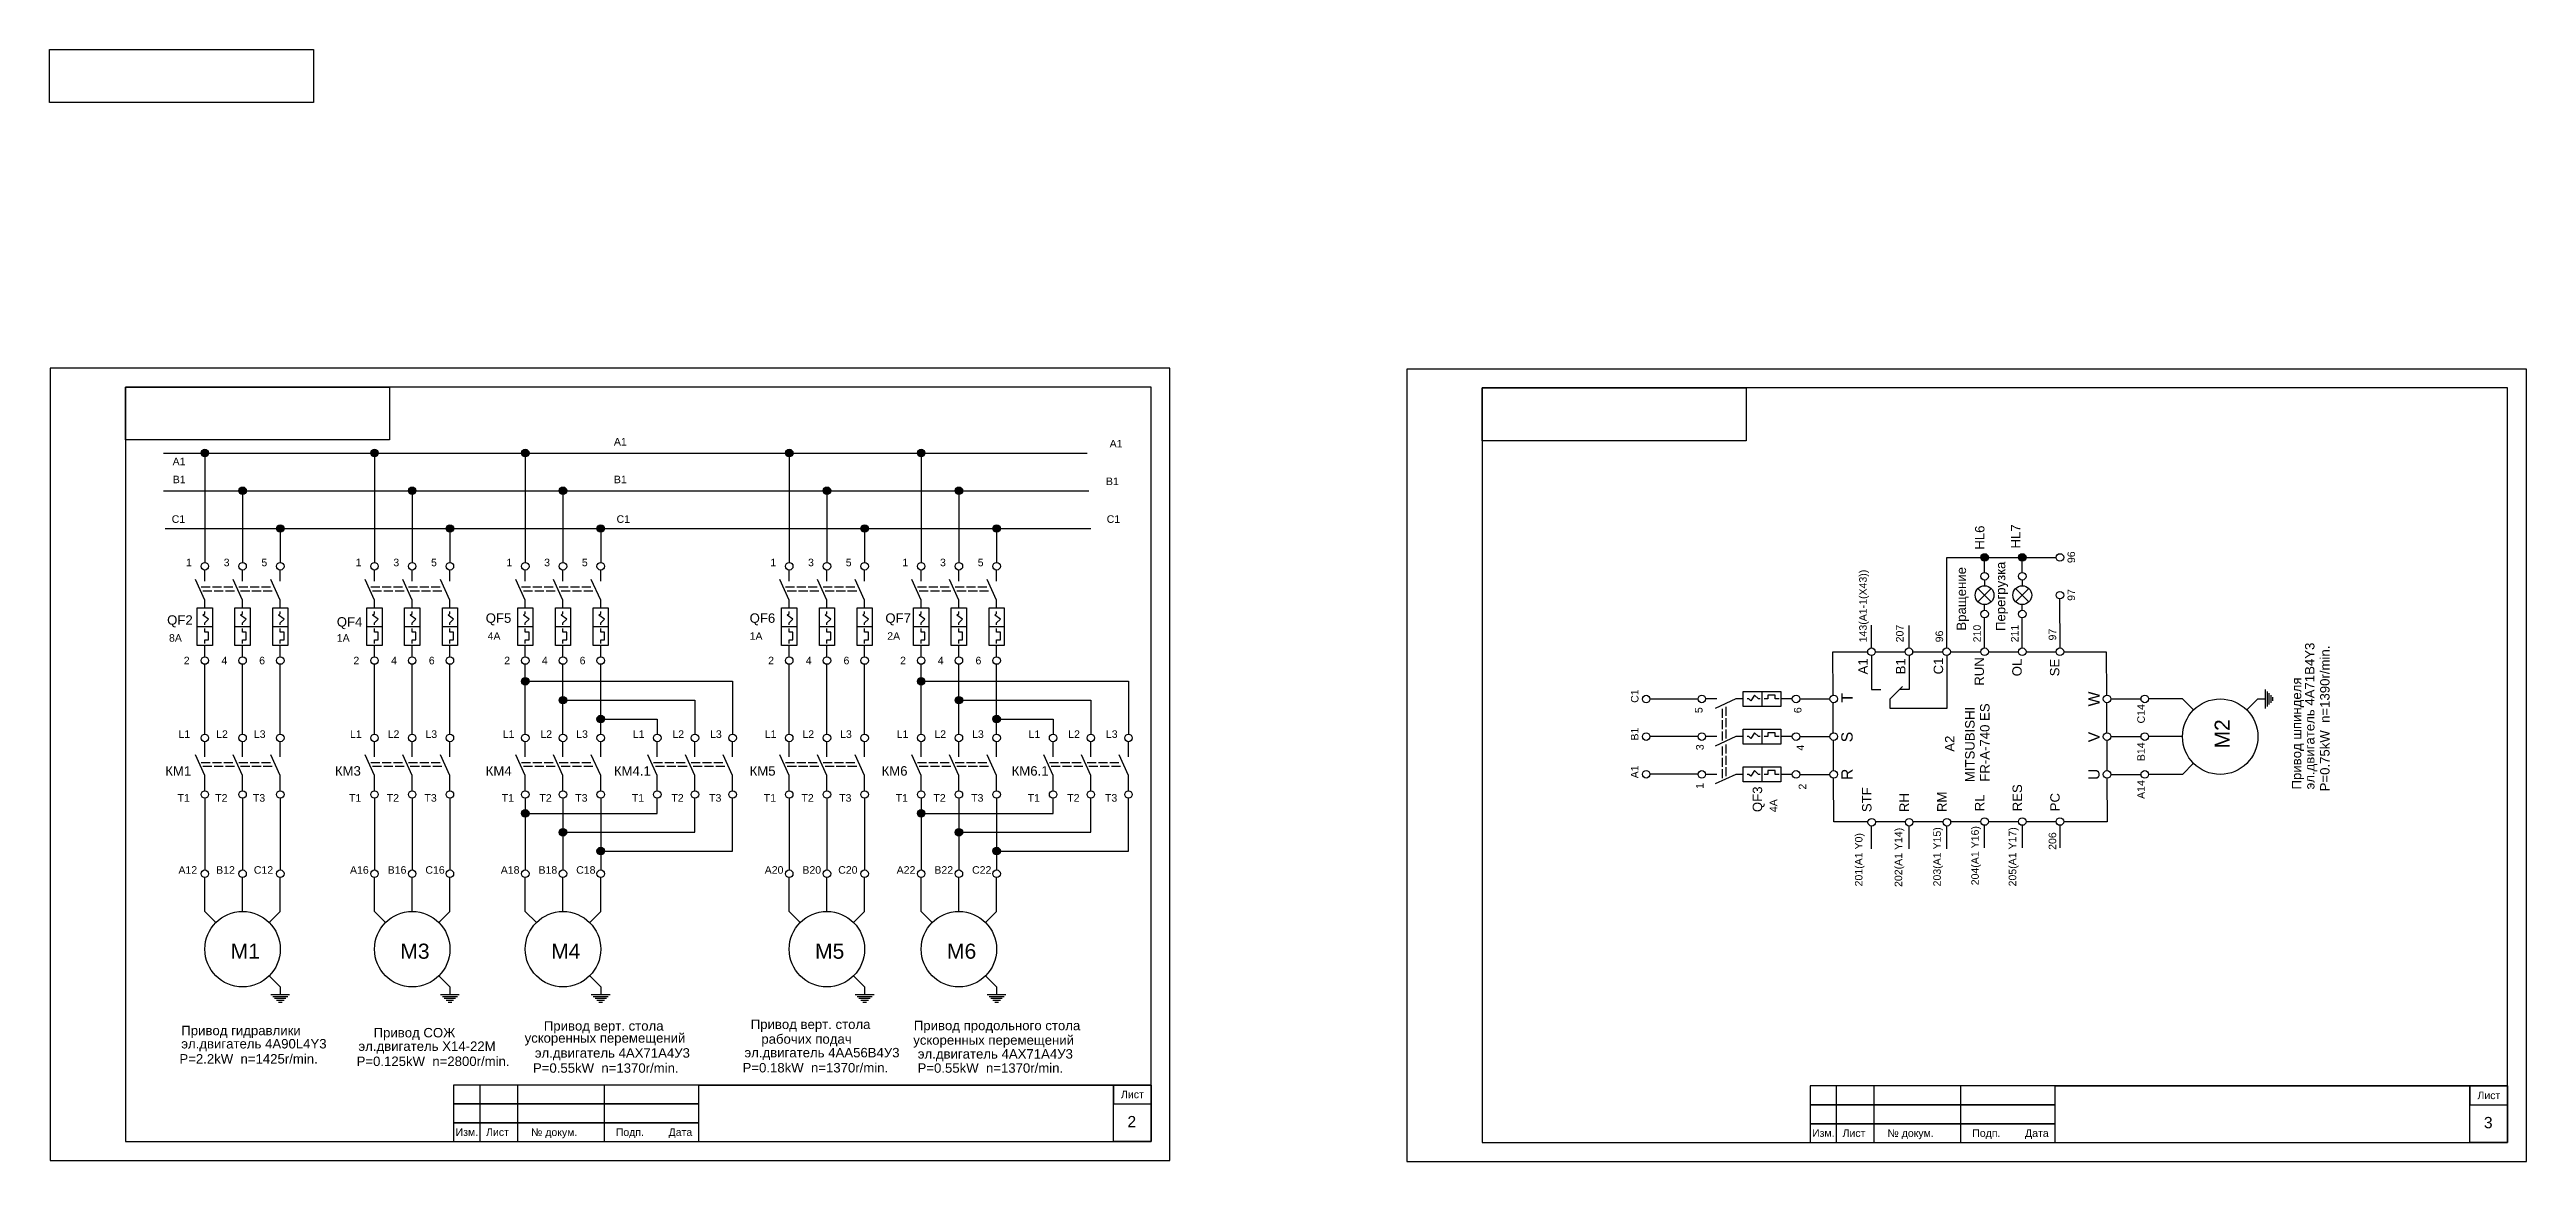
# Model space of a CAD drawing. Header units: millimetres. Extents: x 2144 to 8705, y -937 to 1906.
# Drawn here: x 5944 to 6601, y 719 to 1014 of the extents above; entities that cross this region are included whole.
import ezdxf

# ---------------------------------------------------------------- set-up
doc = ezdxf.new("R2010")
doc.units = ezdxf.units.MM
doc.linetypes.add('ACAD_ISO02W100', pattern=[15, 12, -3])
for name, color, linetype, lineweight in [('Маркировка', 7, 'Continuous', 25), ('Оформление', 7, 'Continuous', 30), ('Элементы', 7, 'Continuous', 30)]:
    doc.layers.add(name, color=color, linetype=linetype, lineweight=lineweight)
doc.styles.get("Standard").update_dxf_attribs({"font": 'arial.ttf'})

msp = doc.modelspace()

# ---------------------------------------------------------------- hatches: boundary and pattern name
at = {"layer": 'Элементы'}
h = msp.add_hatch(color=256, dxfattribs=at)
h.dxf.hatch_style = 1
h.paths.add_polyline_path([(5986.19, 907.06, 1), (5984.19, 907.06, 1)])
h = msp.add_hatch(color=256, dxfattribs=at)
h.dxf.hatch_style = 1
h.paths.add_polyline_path([(6031.19, 907.06, 1), (6029.19, 907.06, 1)])
h = msp.add_hatch(color=256, dxfattribs=at)
h.dxf.hatch_style = 1
h.paths.add_polyline_path([(6071.19, 907.06, 1), (6069.19, 907.06, 1)])
h = msp.add_hatch(color=256, dxfattribs=at)
h.dxf.hatch_style = 1
h.paths.add_polyline_path([(6141.19, 907.06, 1), (6139.19, 907.06, 1)])
h = msp.add_hatch(color=256, dxfattribs=at)
h.dxf.hatch_style = 1
h.paths.add_polyline_path([(6176.19, 907.06, 1), (6174.19, 907.06, 1)])
h = msp.add_hatch(color=256, dxfattribs=at)
h.dxf.hatch_style = 1
h.paths.add_polyline_path([(5996.19, 897.06, 1), (5994.19, 897.06, 1)])
h = msp.add_hatch(color=256, dxfattribs=at)
h.dxf.hatch_style = 1
h.paths.add_polyline_path([(6041.19, 897.06, 1), (6039.19, 897.06, 1)])
h = msp.add_hatch(color=256, dxfattribs=at)
h.dxf.hatch_style = 1
h.paths.add_polyline_path([(6081.19, 897.06, 1), (6079.19, 897.06, 1)])
h = msp.add_hatch(color=256, dxfattribs=at)
h.dxf.hatch_style = 1
h.paths.add_polyline_path([(6151.19, 897.06, 1), (6149.19, 897.06, 1)])
h = msp.add_hatch(color=256, dxfattribs=at)
h.dxf.hatch_style = 1
h.paths.add_polyline_path([(6186.19, 897.06, 1), (6184.19, 897.06, 1)])
h = msp.add_hatch(color=256, dxfattribs=at)
h.dxf.hatch_style = 1
h.paths.add_polyline_path([(6006.19, 887.06, 1), (6004.19, 887.06, 1)])
h = msp.add_hatch(color=256, dxfattribs=at)
h.dxf.hatch_style = 1
h.paths.add_polyline_path([(6051.19, 887.06, 1), (6049.19, 887.06, 1)])
h = msp.add_hatch(color=256, dxfattribs=at)
h.dxf.hatch_style = 1
h.paths.add_polyline_path([(6091.19, 887.06, 1), (6089.19, 887.06, 1)])
h = msp.add_hatch(color=256, dxfattribs=at)
h.dxf.hatch_style = 1
h.paths.add_polyline_path([(6161.19, 887.06, 1), (6159.19, 887.06, 1)])
h = msp.add_hatch(color=256, dxfattribs=at)
h.dxf.hatch_style = 1
h.paths.add_polyline_path([(6196.19, 887.06, 1), (6194.19, 887.06, 1)])
h = msp.add_hatch(color=256, dxfattribs=at)
h.dxf.hatch_style = 1
h.paths.add_polyline_path([(6457.25, 880.39, 1), (6457.25, 878.39, 1)])
h = msp.add_hatch(color=256, dxfattribs=at)
h.dxf.hatch_style = 1
h.paths.add_polyline_path([(6467.25, 880.39, 1), (6467.25, 878.39, 1)])
h = msp.add_hatch(color=256, dxfattribs=at)
h.dxf.hatch_style = 1
h.paths.add_polyline_path([(6071.19, 846.56, 1), (6069.19, 846.56, 1)])
h = msp.add_hatch(color=256, dxfattribs=at)
h.dxf.hatch_style = 1
h.paths.add_polyline_path([(6176.19, 846.56, 1), (6174.19, 846.56, 1)])
h = msp.add_hatch(color=256, dxfattribs=at)
h.dxf.hatch_style = 1
h.paths.add_polyline_path([(6081.19, 841.56, 1), (6079.19, 841.56, 1)])
h = msp.add_hatch(color=256, dxfattribs=at)
h.dxf.hatch_style = 1
h.paths.add_polyline_path([(6186.19, 841.56, 1), (6184.19, 841.56, 1)])
h = msp.add_hatch(color=256, dxfattribs=at)
h.dxf.hatch_style = 1
h.paths.add_polyline_path([(6091.19, 836.56, 1), (6089.19, 836.56, 1)])
h = msp.add_hatch(color=256, dxfattribs=at)
h.dxf.hatch_style = 1
h.paths.add_polyline_path([(6196.19, 836.56, 1), (6194.19, 836.56, 1)])
h = msp.add_hatch(color=256, dxfattribs=at)
h.dxf.hatch_style = 1
h.paths.add_polyline_path([(6071.19, 811.56, 1), (6069.19, 811.56, 1)])
h = msp.add_hatch(color=256, dxfattribs=at)
h.dxf.hatch_style = 1
h.paths.add_polyline_path([(6176.19, 811.56, 1), (6174.19, 811.56, 1)])
h = msp.add_hatch(color=256, dxfattribs=at)
h.dxf.hatch_style = 1
h.paths.add_polyline_path([(6081.19, 806.56, 1), (6079.19, 806.56, 1)])
h = msp.add_hatch(color=256, dxfattribs=at)
h.dxf.hatch_style = 1
h.paths.add_polyline_path([(6091.19, 801.56, 1), (6089.19, 801.56, 1)])
h = msp.add_hatch(color=256, dxfattribs=at)
h.dxf.hatch_style = 1
h.paths.add_polyline_path([(6186.19, 806.56, 1), (6184.19, 806.56, 1)])
h = msp.add_hatch(color=256, dxfattribs=at)
h.dxf.hatch_style = 1
h.paths.add_polyline_path([(6196.19, 801.56, 1), (6194.19, 801.56, 1)])

# ---------------------------------------------------------------- linework, layer by layer
at = {"layer": 'Оформление'}
for p, q in [((6236.19, 924.56), (5964.19, 924.56)), ((5964.19, 924.56), (5964.19, 724.56)), ((6236.19, 724.56), (6236.19, 924.56)), ((6595.98, 924.31), (6323.98, 924.31)), ((6323.98, 924.31), (6323.98, 724.31)), ((6595.98, 724.31), (6595.98, 924.31)), ((5964.19, 724.56), (6236.19, 724.56)), ((6051.19, 724.56), (6236.19, 724.56)), ((6051.19, 724.56), (6236.19, 724.56)), ((6051.19, 724.56), (6236.19, 724.56)), ((6323.98, 724.31), (6595.98, 724.31)), ((6410.98, 724.31), (6595.98, 724.31)), ((6410.98, 724.31), (6595.98, 724.31)), ((6410.98, 724.31), (6595.98, 724.31))]:
    msp.add_line(p, q, dxfattribs=at)
at = {"layer": 'Оформление', "lineweight": 35}
for p, q in [((6116.19, 739.56), (6236.19, 739.56)), ((6475.98, 739.31), (6595.98, 739.31))]:
    msp.add_line(p, q, dxfattribs=at)
at = {"layer": 'Оформление'}
for points in [[(6241.19, 929.56), (5944.19, 929.56), (5944.19, 719.56), (6241.19, 719.56)], [(6600.98, 929.31), (6303.98, 929.31), (6303.98, 719.31), (6600.98, 719.31)], [(6051.19, 724.56), (6068.19, 724.56), (6068.17, 739.56), (6051.17, 739.56)], [(6051.19, 734.56), (6116.19, 734.56), (6116.19, 739.56), (6051.19, 739.56)], [(6051.19, 724.56), (6058.19, 724.56), (6058.19, 739.56), (6051.19, 739.56)], [(6051.19, 724.56), (6091.19, 724.56), (6091.19, 739.56), (6051.19, 739.56)], [(6236.19, 724.56), (6226.19, 724.56), (6226.19, 739.56), (6236.19, 739.56)], [(6236.19, 739.56), (6226.19, 739.56), (6226.19, 734.56), (6236.19, 734.56)], [(6410.98, 724.31), (6427.98, 724.31), (6427.96, 739.31), (6410.96, 739.31)], [(6410.98, 734.31), (6475.98, 734.31), (6475.98, 739.31), (6410.98, 739.31)], [(6410.98, 724.31), (6417.98, 724.31), (6417.98, 739.31), (6410.98, 739.31)], [(6410.98, 724.31), (6450.98, 724.31), (6450.98, 739.31), (6410.98, 739.31)], [(6595.98, 724.31), (6585.98, 724.31), (6585.98, 739.31), (6595.98, 739.31)], [(6595.98, 739.31), (6585.98, 739.31), (6585.98, 734.31), (6595.98, 734.31)], [(6051.19, 729.56), (6116.19, 729.56), (6116.19, 734.56), (6051.19, 734.56)], [(6051.19, 724.56), (6116.19, 724.56), (6116.19, 729.56), (6051.19, 729.56)], [(6410.98, 729.31), (6475.98, 729.31), (6475.98, 734.31), (6410.98, 734.31)], [(6410.98, 724.31), (6475.98, 724.31), (6475.98, 729.31), (6410.98, 729.31)]]:
    msp.add_lwpolyline(points, close=True, dxfattribs=at)
at = {"layer": 'Элементы'}
for p, q in [((5974.19, 907.06), (6219.19, 907.06)), ((5985.19, 907.06), (5985.19, 878.06)), ((6030.19, 907.06), (6030.19, 878.06)), ((6070.19, 907.06), (6070.19, 878.06)), ((6140.19, 907.06), (6140.19, 878.06)), ((6175.19, 907.06), (6175.19, 878.06)), ((5974.19, 897.06), (6219.69, 897.06)), ((5995.19, 897.06), (5995.19, 878.06)), ((6040.19, 897.06), (6040.19, 878.06)), ((6080.19, 897.06), (6080.19, 878.06)), ((6150.19, 897.06), (6150.19, 878.06)), ((6185.19, 897.06), (6185.19, 878.06)), ((5974.69, 887.06), (6220.19, 887.06)), ((6005.19, 887.06), (6005.19, 878.06)), ((6050.19, 887.06), (6050.19, 878.06)), ((6090.19, 887.06), (6090.19, 878.06)), ((6160.19, 887.06), (6160.19, 878.06)), ((6195.19, 887.06), (6195.19, 878.06)), ((5985.19, 873.06), (5985.19, 876.06)), ((5995.19, 873.06), (5995.19, 876.06)), ((6005.19, 873.06), (6005.19, 876.06)), ((6030.19, 873.06), (6030.19, 876.06)), ((6040.19, 873.06), (6040.19, 876.06)), ((6050.19, 873.06), (6050.19, 876.06)), ((6070.19, 873.06), (6070.19, 876.06)), ((6080.19, 873.06), (6080.19, 876.06)), ((6090.19, 873.06), (6090.19, 876.06)), ((6140.19, 873.06), (6140.19, 876.06)), ((6150.19, 873.06), (6150.19, 876.06)), ((6160.19, 873.06), (6160.19, 876.06)), ((6175.19, 873.06), (6175.19, 876.06)), ((6185.19, 873.06), (6185.19, 876.06)), ((6195.19, 873.06), (6195.19, 876.06)), ((6447.25, 861.39), (6447.25, 879.39)), ((6447.25, 879.39), (6457.25, 879.39)), ((6457.25, 875.39), (6457.25, 879.39)), ((6457.25, 879.39), (6476.25, 879.39)), ((6467.25, 875.39), (6467.25, 879.39)), ((5985.19, 868.06), (5982.69, 873.56)), ((5985.19, 866.06), (5985.19, 868.06)), ((5995.19, 868.06), (5992.69, 873.56)), ((5995.19, 866.06), (5995.19, 868.06)), ((6005.19, 868.06), (6002.69, 873.56)), ((6005.19, 866.06), (6005.19, 868.06)), ((6030.19, 868.06), (6027.69, 873.56)), ((6030.19, 866.06), (6030.19, 868.06)), ((6040.19, 868.06), (6037.69, 873.56)), ((6040.19, 866.06), (6040.19, 868.06)), ((6050.19, 868.06), (6047.69, 873.56)), ((6050.19, 866.06), (6050.19, 868.06)), ((6070.19, 868.06), (6067.69, 873.56)), ((6070.19, 866.06), (6070.19, 868.06)), ((6080.19, 868.06), (6077.69, 873.56)), ((6080.19, 866.06), (6080.19, 868.06)), ((6090.19, 868.06), (6087.69, 873.56)), ((6090.19, 866.06), (6090.19, 868.06)), ((6140.19, 868.06), (6137.69, 873.56)), ((6140.19, 866.06), (6140.19, 868.06)), ((6150.19, 868.06), (6147.69, 873.56)), ((6150.19, 866.06), (6150.19, 868.06)), ((6160.19, 868.06), (6157.69, 873.56)), ((6160.19, 866.06), (6160.19, 868.06)), ((6175.19, 868.06), (6172.69, 873.56)), ((6175.19, 866.06), (6175.19, 868.06)), ((6185.19, 868.06), (6182.69, 873.56)), ((6185.19, 866.06), (6185.19, 868.06)), ((6195.19, 868.06), (6192.69, 873.56)), ((6195.19, 866.06), (6195.19, 868.06)), ((6459.02, 867.63), (6455.48, 871.16)), ((6455.48, 867.63), (6459.02, 871.16)), ((6457.25, 873.39), (6457.25, 871.89)), ((6469.02, 867.63), (6465.48, 871.16)), ((6465.48, 867.63), (6469.02, 871.16)), ((6467.25, 873.39), (6467.25, 871.89)), ((6477.27, 855.39), (6477.25, 868.39)), ((5983.19, 861.06), (5987.19, 861.06)), ((5984.69, 864.06), (5985.19, 864.56)), ((5986.19, 863.06), (5984.69, 864.06)), ((5985.19, 864.56), (5985.19, 865.06)), ((5985.19, 862.06), (5986.19, 863.06)), ((5985.19, 861.56), (5985.19, 862.06)), ((5993.19, 861.06), (5997.19, 861.06)), ((5994.69, 864.06), (5995.19, 864.56)), ((5996.19, 863.06), (5994.69, 864.06)), ((5995.19, 864.56), (5995.19, 865.06)), ((5995.19, 862.06), (5996.19, 863.06)), ((5995.19, 861.56), (5995.19, 862.06)), ((6003.19, 861.06), (6007.19, 861.06)), ((6004.69, 864.06), (6005.19, 864.56)), ((6006.19, 863.06), (6004.69, 864.06)), ((6005.19, 864.56), (6005.19, 865.06)), ((6005.19, 862.06), (6006.19, 863.06)), ((6005.19, 861.56), (6005.19, 862.06)), ((6028.19, 861.06), (6032.19, 861.06)), ((6029.69, 864.06), (6030.19, 864.56)), ((6031.19, 863.06), (6029.69, 864.06)), ((6030.19, 864.56), (6030.19, 865.06)), ((6030.19, 862.06), (6031.19, 863.06)), ((6030.19, 861.56), (6030.19, 862.06)), ((6038.19, 861.06), (6042.19, 861.06)), ((6039.69, 864.06), (6040.19, 864.56)), ((6041.19, 863.06), (6039.69, 864.06)), ((6040.19, 864.56), (6040.19, 865.06)), ((6040.19, 862.06), (6041.19, 863.06)), ((6040.19, 861.56), (6040.19, 862.06)), ((6048.19, 861.06), (6052.19, 861.06)), ((6049.69, 864.06), (6050.19, 864.56)), ((6051.19, 863.06), (6049.69, 864.06)), ((6050.19, 864.56), (6050.19, 865.06)), ((6050.19, 862.06), (6051.19, 863.06)), ((6050.19, 861.56), (6050.19, 862.06)), ((6068.19, 861.06), (6072.19, 861.06)), ((6069.69, 864.06), (6070.19, 864.56)), ((6071.19, 863.06), (6069.69, 864.06)), ((6070.19, 864.56), (6070.19, 865.06)), ((6070.19, 862.06), (6071.19, 863.06)), ((6070.19, 861.56), (6070.19, 862.06)), ((6078.19, 861.06), (6082.19, 861.06)), ((6079.69, 864.06), (6080.19, 864.56)), ((6081.19, 863.06), (6079.69, 864.06)), ((6080.19, 864.56), (6080.19, 865.06)), ((6080.19, 862.06), (6081.19, 863.06)), ((6080.19, 861.56), (6080.19, 862.06)), ((6088.19, 861.06), (6092.19, 861.06)), ((6089.69, 864.06), (6090.19, 864.56)), ((6091.19, 863.06), (6089.69, 864.06)), ((6090.19, 864.56), (6090.19, 865.06)), ((6090.19, 862.06), (6091.19, 863.06)), ((6090.19, 861.56), (6090.19, 862.06)), ((6138.19, 861.06), (6142.19, 861.06)), ((6139.69, 864.06), (6140.19, 864.56)), ((6141.19, 863.06), (6139.69, 864.06)), ((6140.19, 864.56), (6140.19, 865.06)), ((6140.19, 862.06), (6141.19, 863.06)), ((6140.19, 861.56), (6140.19, 862.06)), ((6148.19, 861.06), (6152.19, 861.06)), ((6149.69, 864.06), (6150.19, 864.56)), ((6151.19, 863.06), (6149.69, 864.06)), ((6150.19, 864.56), (6150.19, 865.06)), ((6150.19, 862.06), (6151.19, 863.06)), ((6150.19, 861.56), (6150.19, 862.06)), ((6158.19, 861.06), (6162.19, 861.06)), ((6159.69, 864.06), (6160.19, 864.56)), ((6161.19, 863.06), (6159.69, 864.06)), ((6160.19, 864.56), (6160.19, 865.06)), ((6160.19, 862.06), (6161.19, 863.06)), ((6160.19, 861.56), (6160.19, 862.06)), ((6173.19, 861.06), (6177.19, 861.06)), ((6174.69, 864.06), (6175.19, 864.56)), ((6176.19, 863.06), (6174.69, 864.06)), ((6175.19, 864.56), (6175.19, 865.06)), ((6175.19, 862.06), (6176.19, 863.06)), ((6175.19, 861.56), (6175.19, 862.06)), ((6183.19, 861.06), (6187.19, 861.06)), ((6184.69, 864.06), (6185.19, 864.56)), ((6186.19, 863.06), (6184.69, 864.06)), ((6185.19, 864.56), (6185.19, 865.06)), ((6185.19, 862.06), (6186.19, 863.06)), ((6185.19, 861.56), (6185.19, 862.06)), ((6193.19, 861.06), (6197.19, 861.06)), ((6194.69, 864.06), (6195.19, 864.56)), ((6196.19, 863.06), (6194.69, 864.06)), ((6195.19, 864.56), (6195.19, 865.06)), ((6195.19, 862.06), (6196.19, 863.06)), ((6195.19, 861.56), (6195.19, 862.06)), ((6427.27, 855.39), (6427.27, 861.4)), ((6437.25, 855.39), (6437.25, 861.39)), ((6447.25, 855.39), (6447.25, 861.39)), ((6457.25, 865.39), (6457.25, 866.89)), ((6457.27, 855.39), (6457.25, 863.39)), ((6467.25, 865.39), (6467.25, 866.89)), ((6467.25, 855.39), (6467.25, 863.39)), ((5985.19, 859.56), (5985.19, 860.56)), ((5986.19, 859.56), (5985.19, 859.56)), ((5985.19, 856.56), (5985.19, 857.56)), ((5985.19, 857.56), (5986.19, 857.56)), ((5985.19, 853.06), (5985.19, 856.06)), ((5986.19, 857.56), (5986.19, 859.56)), ((5995.19, 859.56), (5995.19, 860.56)), ((5996.19, 859.56), (5995.19, 859.56)), ((5995.19, 856.56), (5995.19, 857.56)), ((5995.19, 857.56), (5996.19, 857.56)), ((5995.19, 853.06), (5995.19, 856.06)), ((5996.19, 857.56), (5996.19, 859.56)), ((6005.19, 859.56), (6005.19, 860.56)), ((6006.19, 859.56), (6005.19, 859.56)), ((6005.19, 856.56), (6005.19, 857.56)), ((6005.19, 857.56), (6006.19, 857.56)), ((6005.19, 853.06), (6005.19, 856.06)), ((6006.19, 857.56), (6006.19, 859.56)), ((6030.19, 859.56), (6030.19, 860.56)), ((6031.19, 859.56), (6030.19, 859.56)), ((6030.19, 856.56), (6030.19, 857.56)), ((6030.19, 857.56), (6031.19, 857.56)), ((6030.19, 853.06), (6030.19, 856.06)), ((6031.19, 857.56), (6031.19, 859.56)), ((6040.19, 859.56), (6040.19, 860.56)), ((6041.19, 859.56), (6040.19, 859.56)), ((6040.19, 856.56), (6040.19, 857.56)), ((6040.19, 857.56), (6041.19, 857.56)), ((6040.19, 853.06), (6040.19, 856.06)), ((6041.19, 857.56), (6041.19, 859.56)), ((6050.19, 859.56), (6050.19, 860.56)), ((6051.19, 859.56), (6050.19, 859.56)), ((6050.19, 856.56), (6050.19, 857.56)), ((6050.19, 857.56), (6051.19, 857.56)), ((6050.19, 853.06), (6050.19, 856.06)), ((6051.19, 857.56), (6051.19, 859.56)), ((6070.19, 859.56), (6070.19, 860.56)), ((6071.19, 859.56), (6070.19, 859.56)), ((6070.19, 856.56), (6070.19, 857.56)), ((6070.19, 857.56), (6071.19, 857.56)), ((6070.19, 853.06), (6070.19, 856.06)), ((6071.19, 857.56), (6071.19, 859.56)), ((6080.19, 859.56), (6080.19, 860.56)), ((6081.19, 859.56), (6080.19, 859.56)), ((6080.19, 856.56), (6080.19, 857.56)), ((6080.19, 857.56), (6081.19, 857.56)), ((6080.19, 853.06), (6080.19, 856.06)), ((6081.19, 857.56), (6081.19, 859.56)), ((6090.19, 859.56), (6090.19, 860.56)), ((6091.19, 859.56), (6090.19, 859.56)), ((6090.19, 856.56), (6090.19, 857.56)), ((6090.19, 857.56), (6091.19, 857.56)), ((6090.19, 853.06), (6090.19, 856.06)), ((6091.19, 857.56), (6091.19, 859.56)), ((6140.19, 859.56), (6140.19, 860.56)), ((6141.19, 859.56), (6140.19, 859.56)), ((6140.19, 856.56), (6140.19, 857.56)), ((6140.19, 857.56), (6141.19, 857.56)), ((6140.19, 853.06), (6140.19, 856.06)), ((6141.19, 857.56), (6141.19, 859.56)), ((6150.19, 859.56), (6150.19, 860.56)), ((6151.19, 859.56), (6150.19, 859.56)), ((6150.19, 856.56), (6150.19, 857.56)), ((6150.19, 857.56), (6151.19, 857.56)), ((6150.19, 853.06), (6150.19, 856.06)), ((6151.19, 857.56), (6151.19, 859.56)), ((6160.19, 859.56), (6160.19, 860.56)), ((6161.19, 859.56), (6160.19, 859.56)), ((6160.19, 856.56), (6160.19, 857.56)), ((6160.19, 857.56), (6161.19, 857.56)), ((6160.19, 853.06), (6160.19, 856.06)), ((6161.19, 857.56), (6161.19, 859.56)), ((6175.19, 859.56), (6175.19, 860.56)), ((6176.19, 859.56), (6175.19, 859.56)), ((6175.19, 856.56), (6175.19, 857.56)), ((6175.19, 857.56), (6176.19, 857.56)), ((6175.19, 853.06), (6175.19, 856.06)), ((6176.19, 857.56), (6176.19, 859.56)), ((6185.19, 859.56), (6185.19, 860.56)), ((6186.19, 859.56), (6185.19, 859.56)), ((6185.19, 856.56), (6185.19, 857.56)), ((6185.19, 857.56), (6186.19, 857.56)), ((6185.19, 853.06), (6185.19, 856.06)), ((6186.19, 857.56), (6186.19, 859.56)), ((6195.19, 859.56), (6195.19, 860.56)), ((6196.19, 859.56), (6195.19, 859.56)), ((6195.19, 856.56), (6195.19, 857.56)), ((6195.19, 857.56), (6196.19, 857.56)), ((6195.19, 853.06), (6195.19, 856.06)), ((6196.19, 857.56), (6196.19, 859.56)), ((5985.19, 832.56), (5985.19, 851.06)), ((5995.19, 832.56), (5995.19, 851.06)), ((6005.19, 832.56), (6005.19, 851.06)), ((6030.19, 832.56), (6030.19, 851.06)), ((6040.19, 832.56), (6040.19, 851.06)), ((6050.19, 832.56), (6050.19, 851.06)), ((6070.19, 832.56), (6070.19, 851.06)), ((6080.19, 832.56), (6080.19, 851.06)), ((6090.19, 832.56), (6090.19, 851.06)), ((6140.19, 832.56), (6140.19, 851.06)), ((6150.19, 832.56), (6150.19, 851.06)), ((6160.19, 832.56), (6160.19, 851.06)), ((6175.19, 832.56), (6175.19, 851.06)), ((6185.19, 832.56), (6185.19, 851.06)), ((6195.19, 832.56), (6195.19, 851.06)), ((6427.25, 853.39), (6427.25, 844.39)), ((6437.25, 853.4), (6437.25, 844.39)), ((6447.25, 853.4), (6447.25, 839.39)), ((6070.19, 846.56), (6125.19, 846.56)), ((6080.19, 841.56), (6115.19, 841.56)), ((6115.19, 841.56), (6115.19, 832.56)), ((6125.19, 846.56), (6125.19, 832.56)), ((6175.19, 846.56), (6230.19, 846.56)), ((6185.19, 841.56), (6220.19, 841.56)), ((6220.19, 841.56), (6220.19, 832.56)), ((6230.19, 846.56), (6230.19, 832.56)), ((6381.25, 841.85), (6368.49, 841.87)), ((6386.25, 841.89), (6383.25, 841.89)), ((6391.25, 841.89), (6385.75, 839.39)), ((6393.25, 841.89), (6391.25, 841.89)), ((6394.75, 841.89), (6394.25, 841.89)), ((6395.25, 841.39), (6394.75, 841.89)), ((6396.25, 842.89), (6395.25, 841.39)), ((6397.25, 841.89), (6396.25, 842.89)), ((6397.75, 841.89), (6397.25, 841.89)), ((6398.25, 839.89), (6398.25, 843.89)), ((6399.75, 841.89), (6398.75, 841.89)), ((6401.75, 842.89), (6399.75, 842.89)), ((6399.75, 842.89), (6399.75, 841.89)), ((6401.75, 841.89), (6401.75, 842.89)), ((6402.75, 841.89), (6401.75, 841.89)), ((6406.25, 841.89), (6403.25, 841.89)), ((6408.25, 841.89), (6416.25, 841.89)), ((6427.25, 844.39), (6429.75, 844.39)), ((6432.25, 841.89), (6435.5, 845.14)), ((6432.25, 839.39), (6432.25, 841.89)), ((6437.25, 844.39), (6434.75, 844.39)), ((6490.75, 841.89), (6498.75, 841.89)), ((6509.75, 841.89), (6500.75, 841.89)), ((6512.68, 838.97), (6509.75, 841.89)), ((6526.82, 838.97), (6529.75, 841.89)), ((6529.75, 841.89), (6531.75, 841.89)), ((6531.75, 839.39), (6531.75, 844.39)), ((6532.25, 839.89), (6532.25, 843.89)), ((6532.75, 840.39), (6532.75, 843.39)), ((6533.25, 840.89), (6533.25, 842.89)), ((6533.75, 841.39), (6533.75, 842.39)), ((6090.19, 836.56), (6105.19, 836.56)), ((6105.19, 836.56), (6105.19, 832.56)), ((6195.19, 836.56), (6210.19, 836.56)), ((6210.19, 836.56), (6210.19, 832.56)), ((6447.25, 839.39), (6432.25, 839.39)), ((5985.19, 826.56), (5985.19, 830.56)), ((5995.19, 826.56), (5995.19, 830.56)), ((6005.19, 826.56), (6005.19, 830.56)), ((6030.19, 826.56), (6030.19, 830.56)), ((6040.19, 826.56), (6040.19, 830.56)), ((6050.19, 826.56), (6050.19, 830.56)), ((6070.19, 826.56), (6070.19, 830.56)), ((6080.19, 826.56), (6080.19, 830.56)), ((6090.19, 826.56), (6090.19, 830.56)), ((6105.19, 826.56), (6105.19, 830.56)), ((6115.19, 826.56), (6115.19, 830.56)), ((6125.19, 826.56), (6125.19, 830.56)), ((6140.19, 826.56), (6140.19, 830.56)), ((6150.19, 826.56), (6150.19, 830.56)), ((6160.19, 826.56), (6160.19, 830.56)), ((6175.19, 826.56), (6175.19, 830.56)), ((6185.19, 826.56), (6185.19, 830.56)), ((6195.19, 826.56), (6195.19, 830.56)), ((6210.19, 826.56), (6210.19, 830.56)), ((6220.19, 826.56), (6220.19, 830.56)), ((6230.19, 826.56), (6230.19, 830.56)), ((6381.25, 831.89), (6368.49, 831.91)), ((6386.25, 831.89), (6383.25, 831.89)), ((6391.25, 831.89), (6385.75, 829.39)), ((6393.25, 831.89), (6391.25, 831.89)), ((6394.75, 831.89), (6394.25, 831.89)), ((6395.25, 831.39), (6394.75, 831.89)), ((6396.25, 832.89), (6395.25, 831.39)), ((6397.25, 831.89), (6396.25, 832.89)), ((6397.75, 831.89), (6397.25, 831.89)), ((6398.25, 829.89), (6398.25, 833.89)), ((6399.75, 831.89), (6398.75, 831.89)), ((6401.75, 832.89), (6399.75, 832.89)), ((6399.75, 832.89), (6399.75, 831.89)), ((6401.75, 831.89), (6401.75, 832.89)), ((6402.75, 831.89), (6401.75, 831.89)), ((6406.25, 831.89), (6403.25, 831.89)), ((6408.25, 831.89), (6416.25, 831.89)), ((6490.75, 831.89), (6498.75, 831.89)), ((6509.75, 831.89), (6500.75, 831.89)), ((5985.19, 821.56), (5982.69, 827.06)), ((5985.19, 817.56), (5985.19, 821.56)), ((5995.19, 821.56), (5992.69, 827.06)), ((5995.19, 817.56), (5995.19, 821.56)), ((6005.19, 821.56), (6002.69, 827.06)), ((6005.19, 817.56), (6005.19, 821.56)), ((6030.19, 821.56), (6027.69, 827.06)), ((6030.19, 817.56), (6030.19, 821.56)), ((6040.19, 821.56), (6037.69, 827.06)), ((6040.19, 817.56), (6040.19, 821.56)), ((6050.19, 821.56), (6047.69, 827.06)), ((6050.19, 817.56), (6050.19, 821.56)), ((6070.19, 821.56), (6067.69, 827.06)), ((6070.19, 817.56), (6070.19, 821.56)), ((6080.19, 821.56), (6077.69, 827.06)), ((6080.19, 817.56), (6080.19, 821.56)), ((6090.19, 821.56), (6087.69, 827.06)), ((6090.19, 817.56), (6090.19, 821.56)), ((6105.19, 821.56), (6102.69, 827.06)), ((6105.19, 817.56), (6105.19, 821.56)), ((6115.19, 821.56), (6112.69, 827.06)), ((6115.19, 817.56), (6115.19, 821.56)), ((6125.19, 821.56), (6122.69, 827.06)), ((6125.19, 817.56), (6125.19, 821.56)), ((6140.19, 821.56), (6137.69, 827.06)), ((6140.19, 817.56), (6140.19, 821.56)), ((6150.19, 821.56), (6147.69, 827.06)), ((6150.19, 817.56), (6150.19, 821.56)), ((6160.19, 821.56), (6157.69, 827.06)), ((6160.19, 817.56), (6160.19, 821.56)), ((6175.19, 821.56), (6172.69, 827.06)), ((6175.19, 817.56), (6175.19, 821.56)), ((6185.19, 821.56), (6182.69, 827.06)), ((6185.19, 817.56), (6185.19, 821.56)), ((6195.19, 821.56), (6192.69, 827.06)), ((6195.19, 817.56), (6195.19, 821.56)), ((6210.19, 821.56), (6207.69, 827.06)), ((6210.19, 817.56), (6210.19, 821.56)), ((6220.19, 821.56), (6217.69, 827.06)), ((6220.19, 817.56), (6220.19, 821.56)), ((6230.19, 821.56), (6227.69, 827.06)), ((6230.19, 817.56), (6230.19, 821.56)), ((6381.25, 821.91), (6368.49, 821.93)), ((6386.25, 821.89), (6383.25, 821.89)), ((6391.25, 821.89), (6385.75, 819.39)), ((6393.25, 821.89), (6391.25, 821.89)), ((6394.75, 821.89), (6394.25, 821.89)), ((6395.25, 821.39), (6394.75, 821.89)), ((6396.25, 822.89), (6395.25, 821.39)), ((6397.25, 821.89), (6396.25, 822.89)), ((6397.75, 821.89), (6397.25, 821.89)), ((6398.25, 819.89), (6398.25, 823.89)), ((6399.75, 821.89), (6398.75, 821.89)), ((6401.75, 822.89), (6399.75, 822.89)), ((6399.75, 822.89), (6399.75, 821.89)), ((6401.75, 821.89), (6401.75, 822.89)), ((6402.75, 821.89), (6401.75, 821.89)), ((6406.25, 821.89), (6403.25, 821.89)), ((6408.25, 821.89), (6416.25, 821.89)), ((6490.75, 821.89), (6498.75, 821.89)), ((6509.75, 821.89), (6500.75, 821.89)), ((6512.68, 824.82), (6509.75, 821.89)), ((5985.19, 815.56), (5985.19, 796.56)), ((5995.19, 815.56), (5995.19, 796.56)), ((6005.19, 815.56), (6005.19, 796.56)), ((6030.19, 815.56), (6030.19, 796.56)), ((6040.19, 815.56), (6040.19, 796.56)), ((6050.19, 815.56), (6050.19, 796.56)), ((6070.19, 815.56), (6070.19, 796.56)), ((6080.19, 815.56), (6080.19, 796.56)), ((6090.19, 815.56), (6090.19, 796.56)), ((6105.19, 811.56), (6105.19, 815.56)), ((6115.19, 806.56), (6115.19, 815.56)), ((6125.19, 801.56), (6125.19, 815.56)), ((6140.19, 815.56), (6140.19, 796.56)), ((6150.19, 815.56), (6150.19, 796.56)), ((6160.19, 815.56), (6160.19, 796.56)), ((6175.19, 815.56), (6175.19, 796.56)), ((6185.19, 815.56), (6185.19, 796.56)), ((6195.19, 815.56), (6195.19, 796.56)), ((6210.19, 811.56), (6210.19, 815.56)), ((6220.19, 806.56), (6220.19, 815.56)), ((6230.19, 801.56), (6230.19, 815.56)), ((6070.19, 811.56), (6105.19, 811.56)), ((6175.19, 811.56), (6210.19, 811.56)), ((6427.27, 802.19), (6427.27, 808.2)), ((6437.27, 802.19), (6437.27, 808.19)), ((6447.27, 802.19), (6447.27, 808.19)), ((6457.27, 802.39), (6457.27, 808.39)), ((6467.27, 802.39), (6467.27, 808.39)), ((6477.27, 802.39), (6477.27, 808.39)), ((6080.19, 806.56), (6115.19, 806.56)), ((6090.19, 801.56), (6125.19, 801.56)), ((6185.19, 806.56), (6220.19, 806.56)), ((6195.19, 801.56), (6230.19, 801.56)), ((5985.19, 785.56), (5985.19, 794.56)), ((5995.19, 785.56), (5995.19, 794.56)), ((6005.19, 785.56), (6005.19, 794.56)), ((6030.19, 785.56), (6030.19, 794.56)), ((6040.19, 785.56), (6040.19, 794.56)), ((6050.19, 785.56), (6050.19, 794.56)), ((6070.19, 785.56), (6070.19, 794.56)), ((6080.19, 785.56), (6080.19, 794.56)), ((6090.19, 785.56), (6090.19, 794.56)), ((6140.19, 785.56), (6140.19, 794.56)), ((6150.19, 785.56), (6150.19, 794.56)), ((6160.19, 785.56), (6160.19, 794.56)), ((6175.19, 785.56), (6175.19, 794.56)), ((6185.19, 785.56), (6185.19, 794.56)), ((6195.19, 785.56), (6195.19, 794.56)), ((5988.12, 782.63), (5985.19, 785.56)), ((6002.27, 782.63), (6005.19, 785.56)), ((6033.12, 782.63), (6030.19, 785.56)), ((6047.27, 782.63), (6050.19, 785.56)), ((6073.12, 782.63), (6070.19, 785.56)), ((6087.27, 782.63), (6090.19, 785.56)), ((6143.12, 782.63), (6140.19, 785.56)), ((6157.27, 782.63), (6160.19, 785.56)), ((6178.12, 782.63), (6175.19, 785.56)), ((6192.27, 782.63), (6195.19, 785.56)), ((6002.27, 768.49), (6005.19, 765.56)), ((6002.69, 763.56), (6007.69, 763.56)), ((6003.19, 763.06), (6007.19, 763.06)), ((6003.69, 762.56), (6006.69, 762.56)), ((6005.19, 765.56), (6005.19, 763.56)), ((6047.27, 768.49), (6050.19, 765.56)), ((6047.69, 763.56), (6052.69, 763.56)), ((6048.19, 763.06), (6052.19, 763.06)), ((6048.69, 762.56), (6051.69, 762.56)), ((6050.19, 765.56), (6050.19, 763.56)), ((6087.27, 768.49), (6090.19, 765.56)), ((6087.69, 763.56), (6092.69, 763.56)), ((6088.19, 763.06), (6092.19, 763.06)), ((6088.69, 762.56), (6091.69, 762.56)), ((6090.19, 765.56), (6090.19, 763.56)), ((6157.27, 768.49), (6160.19, 765.56)), ((6157.69, 763.56), (6162.69, 763.56)), ((6158.19, 763.06), (6162.19, 763.06)), ((6158.69, 762.56), (6161.69, 762.56)), ((6160.19, 765.56), (6160.19, 763.56)), ((6192.27, 768.49), (6195.19, 765.56)), ((6192.69, 763.56), (6197.69, 763.56)), ((6193.19, 763.06), (6197.19, 763.06)), ((6193.69, 762.56), (6196.69, 762.56)), ((6195.19, 765.56), (6195.19, 763.56)), ((6004.19, 762.06), (6006.19, 762.06)), ((6004.69, 761.56), (6005.69, 761.56)), ((6049.19, 762.06), (6051.19, 762.06)), ((6049.69, 761.56), (6050.69, 761.56)), ((6089.19, 762.06), (6091.19, 762.06)), ((6089.69, 761.56), (6090.69, 761.56)), ((6159.19, 762.06), (6161.19, 762.06)), ((6159.69, 761.56), (6160.69, 761.56)), ((6194.19, 762.06), (6196.19, 762.06)), ((6194.69, 761.56), (6195.69, 761.56))]:
    msp.add_line(p, q, dxfattribs=at)
at = {"layer": 'Элементы', "linetype": 'ACAD_ISO02W100', "lineweight": 25, "ltscale": 0.2}
for p, q in [((5984.19, 871.56), (5992.69, 871.56)), ((5984.69, 870.56), (5993.19, 870.56)), ((5994.19, 871.56), (6002.69, 871.56)), ((5994.69, 870.56), (6003.19, 870.56)), ((6029.19, 871.56), (6037.69, 871.56)), ((6029.69, 870.56), (6038.19, 870.56)), ((6039.19, 871.56), (6047.69, 871.56)), ((6039.69, 870.56), (6048.19, 870.56)), ((6069.19, 871.56), (6077.69, 871.56)), ((6069.69, 870.56), (6078.19, 870.56)), ((6079.19, 871.56), (6087.69, 871.56)), ((6079.69, 870.56), (6088.19, 870.56)), ((6139.19, 871.56), (6147.69, 871.56)), ((6139.69, 870.56), (6148.19, 870.56)), ((6149.19, 871.56), (6157.69, 871.56)), ((6149.69, 870.56), (6158.19, 870.56)), ((6174.19, 871.56), (6182.69, 871.56)), ((6174.69, 870.56), (6183.19, 870.56)), ((6184.19, 871.56), (6192.69, 871.56)), ((6184.69, 870.56), (6193.19, 870.56)), ((6387.75, 830.89), (6387.75, 839.39)), ((6388.75, 831.39), (6388.75, 839.89)), ((6387.75, 820.89), (6387.75, 829.39)), ((6388.75, 821.39), (6388.75, 829.89)), ((5984.19, 825.06), (5992.69, 825.06)), ((5984.69, 824.06), (5993.19, 824.06)), ((5994.19, 825.06), (6002.69, 825.06)), ((5994.69, 824.06), (6003.19, 824.06)), ((6029.19, 825.06), (6037.69, 825.06)), ((6029.69, 824.06), (6038.19, 824.06)), ((6039.19, 825.06), (6047.69, 825.06)), ((6039.69, 824.06), (6048.19, 824.06)), ((6069.19, 825.06), (6077.69, 825.06)), ((6069.69, 824.06), (6078.19, 824.06)), ((6079.19, 825.06), (6087.69, 825.06)), ((6079.69, 824.06), (6088.19, 824.06)), ((6104.19, 825.06), (6112.69, 825.06)), ((6104.69, 824.06), (6113.19, 824.06)), ((6114.19, 825.06), (6122.69, 825.06)), ((6114.69, 824.06), (6123.19, 824.06)), ((6139.19, 825.06), (6147.69, 825.06)), ((6139.69, 824.06), (6148.19, 824.06)), ((6149.19, 825.06), (6157.69, 825.06)), ((6149.69, 824.06), (6158.19, 824.06)), ((6174.19, 825.06), (6182.69, 825.06)), ((6174.69, 824.06), (6183.19, 824.06)), ((6184.19, 825.06), (6192.69, 825.06)), ((6184.69, 824.06), (6193.19, 824.06)), ((6209.19, 825.06), (6217.69, 825.06)), ((6209.69, 824.06), (6218.19, 824.06)), ((6219.19, 825.06), (6227.69, 825.06)), ((6219.69, 824.06), (6228.19, 824.06))]:
    msp.add_line(p, q, dxfattribs=at)
at = {"layer": 'Элементы'}
for points in [[(6014, 1014), (6014, 1000), (5944, 1000), (5944, 1014)], [(6034.19, 924.56), (6034.19, 910.56), (5964.19, 910.56), (5964.19, 924.56)], [(6393.98, 924.31), (6393.98, 910.31), (6323.98, 910.31), (6323.98, 924.31)], [(5983.19, 856.06), (5983.19, 866.06), (5987.19, 866.06), (5987.19, 856.06)], [(5993.19, 856.06), (5993.19, 866.06), (5997.19, 866.06), (5997.19, 856.06)], [(6003.19, 856.06), (6003.19, 866.06), (6007.19, 866.06), (6007.19, 856.06)], [(6028.19, 856.06), (6028.19, 866.06), (6032.19, 866.06), (6032.19, 856.06)], [(6038.19, 856.06), (6038.19, 866.06), (6042.19, 866.06), (6042.19, 856.06)], [(6048.19, 856.06), (6048.19, 866.06), (6052.19, 866.06), (6052.19, 856.06)], [(6068.19, 856.06), (6068.19, 866.06), (6072.19, 866.06), (6072.19, 856.06)], [(6078.19, 856.06), (6078.19, 866.06), (6082.19, 866.06), (6082.19, 856.06)], [(6088.19, 856.06), (6088.19, 866.06), (6092.19, 866.06), (6092.19, 856.06)], [(6138.19, 856.06), (6138.19, 866.06), (6142.19, 866.06), (6142.19, 856.06)], [(6148.19, 856.06), (6148.19, 866.06), (6152.19, 866.06), (6152.19, 856.06)], [(6158.19, 856.06), (6158.19, 866.06), (6162.19, 866.06), (6162.19, 856.06)], [(6173.19, 856.06), (6173.19, 866.06), (6177.19, 866.06), (6177.19, 856.06)], [(6183.19, 856.06), (6183.19, 866.06), (6187.19, 866.06), (6187.19, 856.06)], [(6193.19, 856.06), (6193.19, 866.06), (6197.19, 866.06), (6197.19, 856.06)], [(6403.25, 839.89), (6393.25, 839.89), (6393.25, 843.89), (6403.25, 843.89)], [(6403.25, 829.89), (6393.25, 829.89), (6393.25, 833.89), (6403.25, 833.89)], [(6403.25, 819.89), (6393.25, 819.89), (6393.25, 823.89), (6403.25, 823.89)]]:
    msp.add_lwpolyline(points, close=True, dxfattribs=at)
for points in [[(6417.06, 842.88), (6416.98, 854.39), (6426.25, 854.39)], [(6428.25, 854.39), (6436.17, 854.39)], [(6438.17, 854.39), (6446.17, 854.39)], [(6448.17, 854.39), (6456.25, 854.39)], [(6458.25, 854.39), (6466.25, 854.39)], [(6468.25, 854.39), (6476.25, 854.39)], [(6478.25, 854.39), (6489.48, 854.39), (6489.56, 842.88)], [(6417.13, 832.89), (6417.08, 840.91)], [(6489.58, 840.91), (6489.63, 832.89)], [(6417.2, 822.89), (6417.15, 830.9)], [(6489.65, 830.9), (6489.7, 822.89)], [(6426.34, 809.35), (6417.29, 809.35), (6417.21, 820.89)], [(6489.71, 820.89), (6489.79, 809.35), (6478.25, 809.35)], [(6436.26, 809.35), (6428.32, 809.35)], [(6446.26, 809.35), (6438.24, 809.35)], [(6456.25, 809.35), (6448.24, 809.35)], [(6466.25, 809.35), (6458.25, 809.35)], [(6476.25, 809.35), (6468.25, 809.35)]]:
    msp.add_lwpolyline(points, dxfattribs=at)
for centre, radius in [((5985.19, 907.06), 1), ((6030.19, 907.06), 1), ((6070.19, 907.06), 1), ((6140.19, 907.06), 1), ((6175.19, 907.06), 1), ((5995.19, 897.06), 1), ((6040.19, 897.06), 1), ((6080.19, 897.06), 1), ((6150.19, 897.06), 1), ((6185.19, 897.06), 1), ((6005.19, 887.06), 1), ((6050.19, 887.06), 1), ((6090.19, 887.06), 1), ((6160.19, 887.06), 1), ((6195.19, 887.06), 1), ((6457.25, 879.39), 1), ((6467.25, 879.39), 1), ((6477.25, 879.39), 1), ((5985.19, 877.06), 1), ((5995.19, 877.06), 1), ((6005.19, 877.06), 1), ((6030.19, 877.06), 1), ((6040.19, 877.06), 1), ((6050.19, 877.06), 1), ((6070.19, 877.06), 1), ((6080.19, 877.06), 1), ((6090.19, 877.06), 1), ((6140.19, 877.06), 1), ((6150.19, 877.06), 1), ((6160.19, 877.06), 1), ((6175.19, 877.06), 1), ((6185.19, 877.06), 1), ((6195.19, 877.06), 1), ((6457.25, 874.39), 1), ((6467.25, 874.39), 1), ((6457.25, 869.39), 2.5), ((6467.25, 869.39), 2.5), ((6477.25, 869.39), 1), ((6457.25, 864.39), 1), ((6467.25, 864.39), 1), ((6427.25, 854.39), 1), ((6437.17, 854.39), 1), ((6447.17, 854.39), 1), ((6457.25, 854.39), 1), ((6467.25, 854.39), 1), ((6477.25, 854.39), 1), ((5985.19, 852.06), 1), ((5995.19, 852.06), 1), ((6005.19, 852.06), 1), ((6030.19, 852.06), 1), ((6040.19, 852.06), 1), ((6050.19, 852.06), 1), ((6070.19, 852.06), 1), ((6070.19, 846.56), 1), ((6080.19, 852.06), 1), ((6090.19, 852.06), 1), ((6140.19, 852.06), 1), ((6150.19, 852.06), 1), ((6160.19, 852.06), 1), ((6175.19, 852.06), 1), ((6175.19, 846.56), 1), ((6185.19, 852.06), 1), ((6195.19, 852.06), 1), ((6080.19, 841.56), 1), ((6185.19, 841.56), 1), ((6367.49, 841.87), 1), ((6382.25, 841.89), 1), ((6407.25, 841.89), 1), ((6417.25, 841.89), 1), ((6489.75, 841.89), 1), ((6499.75, 841.89), 1), ((6519.75, 831.89), 10), ((6090.19, 836.56), 1), ((6195.19, 836.56), 1), ((5985.19, 831.56), 1), ((5995.19, 831.56), 1), ((6005.19, 831.56), 1), ((6030.19, 831.56), 1), ((6040.19, 831.56), 1), ((6050.19, 831.56), 1), ((6070.19, 831.56), 1), ((6080.19, 831.56), 1), ((6090.19, 831.56), 1), ((6105.19, 831.56), 1), ((6115.19, 831.56), 1), ((6125.19, 831.56), 1), ((6140.19, 831.56), 1), ((6150.19, 831.56), 1), ((6160.19, 831.56), 1), ((6175.19, 831.56), 1), ((6185.19, 831.56), 1), ((6195.19, 831.56), 1), ((6210.19, 831.56), 1), ((6220.19, 831.56), 1), ((6230.19, 831.56), 1), ((6367.49, 831.91), 1), ((6382.25, 831.89), 1), ((6407.25, 831.89), 1), ((6417.25, 831.89), 1), ((6489.75, 831.89), 1), ((6499.75, 831.89), 1), ((6367.49, 821.93), 1), ((6382.25, 821.89), 1), ((6407.25, 821.89), 1), ((6417.25, 821.89), 1), ((6489.75, 821.89), 1), ((6499.75, 821.89), 1), ((5985.19, 816.56), 1), ((5995.19, 816.56), 1), ((6005.19, 816.56), 1), ((6030.19, 816.56), 1), ((6040.19, 816.56), 1), ((6050.19, 816.56), 1), ((6070.19, 816.56), 1), ((6080.19, 816.56), 1), ((6090.19, 816.56), 1), ((6105.19, 816.56), 1), ((6115.19, 816.56), 1), ((6125.19, 816.56), 1), ((6140.19, 816.56), 1), ((6150.19, 816.56), 1), ((6160.19, 816.56), 1), ((6175.19, 816.56), 1), ((6185.19, 816.56), 1), ((6195.19, 816.56), 1), ((6210.19, 816.56), 1), ((6220.19, 816.56), 1), ((6230.19, 816.56), 1), ((6070.19, 811.56), 1), ((6175.19, 811.56), 1), ((6427.33, 809.19), 1), ((6437.25, 809.19), 1), ((6447.25, 809.19), 1), ((6457.25, 809.39), 1), ((6467.25, 809.39), 1), ((6477.25, 809.39), 1), ((6080.19, 806.56), 1), ((6090.19, 801.56), 1), ((6185.19, 806.56), 1), ((6195.19, 801.56), 1), ((5985.19, 795.56), 1), ((5995.19, 795.56), 1), ((6005.19, 795.56), 1), ((6030.19, 795.56), 1), ((6040.19, 795.56), 1), ((6050.19, 795.56), 1), ((6070.19, 795.56), 1), ((6080.19, 795.56), 1), ((6090.19, 795.56), 1), ((6140.19, 795.56), 1), ((6150.19, 795.56), 1), ((6160.19, 795.56), 1), ((6175.19, 795.56), 1), ((6185.19, 795.56), 1), ((6195.19, 795.56), 1), ((5995.19, 775.56), 10), ((6040.19, 775.56), 10), ((6080.19, 775.56), 10), ((6150.19, 775.56), 10), ((6185.19, 775.56), 10)]:
    msp.add_circle(centre, radius, dxfattribs=at)

# ---------------------------------------------------------------- texts
at = {"layer": 'Маркировка'}
for s, height, p in [('А1', 2, (6093.69, 909.06)), ('А1', 2, (6225.19, 908.56)), ('А1', 2, (5976.64, 903.82)), ('В1', 2, (5976.69, 899.06)), ('В1', 2, (6093.69, 899.06)), ('В1', 2, (6224.19, 898.56)), ('С1', 2, (5976.4, 888.56)), ('С1', 2, (6094.4, 888.56)), ('С1', 2, (6224.4, 888.56)), ('1', 2, (5980.19, 877.06)), ('3', 2, (5990.19, 877.06)), ('5', 2, (6000.19, 877.06)), ('1', 2, (6025.19, 877.06)), ('3', 2, (6035.19, 877.06)), ('5', 2, (6045.19, 877.06)), ('1', 2, (6065.19, 877.06)), ('3', 2, (6075.19, 877.06)), ('5', 2, (6085.19, 877.06)), ('1', 2, (6135.19, 877.06)), ('3', 2, (6145.19, 877.06)), ('5', 2, (6155.19, 877.06)), ('1', 2, (6170.19, 877.06)), ('3', 2, (6180.19, 877.06)), ('5', 2, (6190.19, 877.06)), ('QF2', 2.5, (5975.19, 861.56)), ('QF4', 2.5, (6020.19, 861.06)), ('QF5', 2.5, (6059.69, 862.06)), ('QF6', 2.5, (6129.69, 862.06)), ('QF7', 2.5, (6165.69, 862.06)), ('8A', 2, (5975.69, 857.06)), ('1A', 2, (6020.19, 857.06)), ('4A', 2, (6060.19, 857.56)), ('1A', 2, (6129.69, 857.56)), ('2A', 2, (6166.19, 857.56)), ('2', 2, (5979.6, 851.07)), ('4', 2, (5989.6, 851.07)), ('6', 2, (5999.6, 851.07)), ('2', 2, (6024.6, 851.07)), ('4', 2, (6034.6, 851.07)), ('6', 2, (6044.6, 851.07)), ('2', 2, (6064.6, 851.07)), ('4', 2, (6074.6, 851.07)), ('6', 2, (6084.6, 851.07)), ('2', 2, (6134.6, 851.07)), ('4', 2, (6144.6, 851.07)), ('6', 2, (6154.6, 851.07)), ('2', 2, (6169.6, 851.07)), ('4', 2, (6179.6, 851.07)), ('6', 2, (6189.6, 851.07)), ('L1', 2, (5978.19, 831.56)), ('L2', 2, (5988.19, 831.56)), ('L3', 2, (5998.19, 831.56)), ('L1', 2, (6023.69, 831.56)), ('L2', 2, (6033.69, 831.56)), ('L3', 2, (6043.69, 831.56)), ('L1', 2, (6064.19, 831.56)), ('L2', 2, (6074.19, 831.56)), ('L3', 2, (6083.69, 831.56)), ('L1', 2, (6098.69, 831.56)), ('L2', 2, (6109.19, 831.56)), ('L3', 2, (6119.19, 831.56)), ('L1', 2, (6133.69, 831.56)), ('L2', 2, (6143.69, 831.56)), ('L3', 2, (6153.69, 831.56)), ('L1', 2, (6168.69, 831.56)), ('L2', 2, (6178.69, 831.56)), ('L3', 2, (6188.69, 831.56)), ('L1', 2, (6203.69, 831.56)), ('L2', 2, (6214.19, 831.56)), ('L3', 2, (6224.19, 831.56)), ('КМ1', 2.5, (5974.69, 821.56)), ('КМ3', 2.5, (6019.69, 821.56)), ('КМ4', 2.5, (6059.69, 821.56)), ('КМ4.1', 2.5, (6093.69, 821.56)), ('КМ5', 2.5, (6129.69, 821.56)), ('КМ6', 2.5, (6164.69, 821.56)), ('КМ6.1', 2.5, (6199.19, 821.56)), ('T1', 2, (5977.94, 814.66)), ('T2', 2, (5987.94, 814.66)), ('T3', 2, (5997.94, 814.66)), ('T1', 2, (6023.44, 814.66)), ('T2', 2, (6033.44, 814.66)), ('T3', 2, (6043.44, 814.66)), ('T1', 2, (6063.94, 814.66)), ('T2', 2, (6073.94, 814.66)), ('T3', 2, (6083.44, 814.66)), ('T1', 2, (6098.44, 814.66)), ('T2', 2, (6108.94, 814.66)), ('T3', 2, (6118.94, 814.66)), ('T1', 2, (6133.44, 814.66)), ('T2', 2, (6143.44, 814.66)), ('T3', 2, (6153.44, 814.66)), ('T1', 2, (6168.44, 814.66)), ('T2', 2, (6178.44, 814.66)), ('T3', 2, (6188.44, 814.66)), ('T1', 2, (6203.44, 814.66)), ('T2', 2, (6213.94, 814.66)), ('T3', 2, (6223.94, 814.66)), ('А12', 2, (5978.19, 795.56)), ('В12', 2, (5988.19, 795.56)), ('С12', 2, (5998.19, 795.56)), ('А16', 2, (6023.69, 795.56)), ('В16', 2, (6033.69, 795.56)), ('С16', 2, (6043.69, 795.56)), ('А18', 2, (6063.69, 795.56)), ('В18', 2, (6073.69, 795.56)), ('С18', 2, (6083.69, 795.56)), ('А20', 2, (6133.69, 795.56)), ('В20', 2, (6143.69, 795.56)), ('С20', 2, (6153.19, 795.56)), ('А22', 2, (6168.69, 795.56)), ('В22', 2, (6178.69, 795.56)), ('С22', 2, (6188.69, 795.56)), ('M1', 4, (5992.04, 773.03)), ('М3', 4, (6037.04, 773.03)), ('M4', 4, (6077.04, 773.03)), ('M5', 4, (6147.04, 773.03)), ('M6', 4, (6182.04, 773.03)), ('Привод верт. стола', 2.5, (6075.11, 753.98)), ('Привод верт. стола', 2.5, (6129.99, 754.4)), ('Привод продольного стола', 2.5, (6173.25, 754.08)), ('эл.двигатель 4A90L4Y3', 2.5, (5978.95, 749.25)), ('Привод гидравлики', 2.5, (5978.95, 752.75)), ('эл.двигатель Х14-22М', 2.5, (6025.94, 748.6)), ('Привод СОЖ', 2.5, (6029.96, 752.18)), ('ускоренных перемещений', 2.5, (6070.02, 750.78)), ('эл.двигатель 4АХ71А4У3', 2.5, (6072.72, 746.81)), ('эл.двигатель 4АА56В4У3', 2.5, (6128.32, 746.89)), ('рабочих подач', 2.5, (6132.8, 750.5)), ('ускоренных перемещений', 2.5, (6173.1, 750.23)), ('эл.двигатель 4АХ71А4У3', 2.5, (6174.3, 746.56)), ('P=2.2kW  n=1425r/min.', 2.5, (5978.45, 745.25)), ('P=0.125kW  n=2800r/min.', 2.5, (6025.44, 744.6)), ('P=0.55kW  n=1370r/min.', 2.5, (6072.22, 742.81)), ('P=0.18kW  n=1370r/min.', 2.5, (6127.82, 742.89)), ('P=0.55kW  n=1370r/min.', 2.5, (6174.23, 742.81))]:
    msp.add_text(s, height=height, dxfattribs=at).set_placement(p)
for s, height, p in [('HL6', 2.5, (6457.22, 881.44)), ('HL7', 2.5, (6466.75, 881.76)), ('96', 2, (6481.25, 877.89)), ('143(А1-1(X43))', 2, (6425.99, 856.89)), ('Вращение', 2.5, (6452.34, 860)), ('Перегрузка', 2.5, (6462.75, 859.89)), ('97', 2, (6481.25, 867.89)), ('207', 2, (6435.75, 856.89)), ('210', 2, (6456.25, 856.89)), ('211', 2, (6466.25, 856.89)), ('96', 2, (6446.25, 856.89)), ('97', 2, (6476.25, 857.39)), ('эл.двигатель 4A71B4Y3', 2.5, (6544.75, 817.89)), ('P=0.75kW  n=1390r/min.', 2.5, (6548.75, 817.39)), ('С1', 2, (6365.45, 840.86)), ('Привод шпинделя', 2.5, (6541.25, 817.89)), ('5', 2, (6382.44, 838.12)), ('6', 2, (6408.68, 838.12)), ('MITSUBISHI', 2.5, (6454.6, 819.83)), ('FR-A-740 ES', 2.5, (6458.56, 819.95)), ('С14', 2, (6499.75, 835.39)), ('M2', 4, (6522.28, 828.74)), ('В1', 2, (6365.45, 830.86)), ('3', 2, (6382.74, 828.3)), ('4', 2, (6409.37, 828.2)), ('A2', 2.5, (6449.25, 827.89)), ('В14', 2, (6499.75, 825.39)), ('А1', 2, (6365.45, 820.86)), ('1', 2, (6382.72, 818.06)), ('QF3', 2.5, (6398.25, 811.89)), ('4A', 2, (6402.25, 811.89)), ('2', 2, (6409.94, 817.87)), ('А14', 2, (6499.75, 815.39)), ('201(A1 Y0)', 2, (6424.87, 792.2)), ('202(A1 Y14)', 2, (6435.4, 792.05)), ('203(A1 Y15)', 2, (6445.64, 792.2)), ('204(A1 Y16)', 2, (6455.72, 792.5)), ('205(A1 Y17)', 2, (6465.65, 792.2)), ('206', 2, (6476.25, 801.89))]:
    msp.add_text(s, height=height, rotation=90, dxfattribs=at).set_placement(p)
at = {"layer": 'Оформление'}
for s, height, p in [('Лист', 2, (6228.19, 736.06)), ('Лист', 2, (6587.98, 735.81)), ('2', 3, (6229.89, 728.35)), ('3', 3, (6589.68, 728.1)), ('Изм.', 2, (6051.7, 726.08)), ('Лист', 2, (6059.79, 726.07)), ('№ докум.', 2, (6071.72, 726.05)), ('Подп.', 2, (6094.19, 726.06)), ('Дата', 2, (6108.19, 726.06)), ('Изм.', 2, (6411.48, 725.83)), ('Лист', 2, (6419.58, 725.81)), ('№ докум.', 2, (6431.5, 725.8)), ('Подп.', 2, (6453.98, 725.81)), ('Дата', 2, (6467.98, 725.81))]:
    msp.add_text(s, height=height, dxfattribs=at).set_placement(p)
at = {"layer": 'Элементы'}
for s, height, p in [('A1', 2.5, (6426.25, 848.39)), ('B1', 2.5, (6436.25, 848.4)), ('C1', 2.5, (6446.25, 848.39)), ('RUN', 2.5, (6457.09, 845.39)), ('OL', 2.5, (6467.09, 847.89)), ('SE', 2.5, (6477.09, 847.89)), ('T', 3, (6422.25, 840.89)), ('W', 3, (6487.75, 839.89)), ('S', 3, (6422.25, 830.39)), ('V', 3, (6487.75, 830.39)), ('R', 3, (6422.25, 820.39)), ('U', 3, (6487.75, 820.39)), ('STF', 2.5, (6427.25, 811.89)), ('RH', 2.5, (6437.17, 811.89)), ('RM', 2.5, (6447.17, 811.89)), ('RL', 2.5, (6457.17, 812.1)), ('RES', 2.5, (6467.17, 812.1)), ('PC', 2.5, (6477.17, 812.1))]:
    msp.add_text(s, height=height, rotation=90, dxfattribs=at).set_placement(p)

doc.saveas('drawing.dxf')
